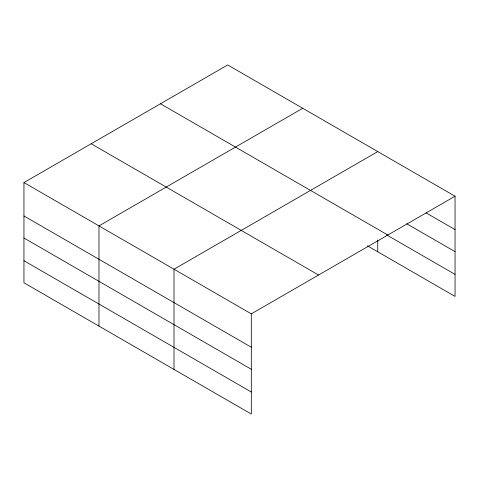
<?xml version="1.0" encoding="UTF-8"?>
<svg xmlns="http://www.w3.org/2000/svg" width="479" height="479" viewBox="0 0 479 479"><rect width="100%" height="100%" fill="white"/><g stroke="black" fill="none" stroke-linecap="round" stroke-linejoin="round"><path stroke-width="0.72" d="M251.313 369.285L251.313 313.847L23.95 182.577L23.95 282.784L251.313 414.048L251.313 369.285L23.95 238.015M367.399 245.817L455.05 296.423L455.05 196.216L227.687 64.952L23.95 182.577M302.716 108.272L98.979 225.896L98.979 326.097M377.745 151.586L174.009 269.216L174.009 369.417M251.313 313.847L455.05 196.216M426.059 212.874L455.05 229.609M406.737 223.765L455.05 251.661M160.453 103.769L387.816 235.033M386.763 234.95L455.05 274.377M91.184 143.76L318.547 275.03M23.95 215.969L251.313 347.233M23.95 260.732L251.313 392.002M377.745 240.033L377.745 251.792"/></g></svg>
